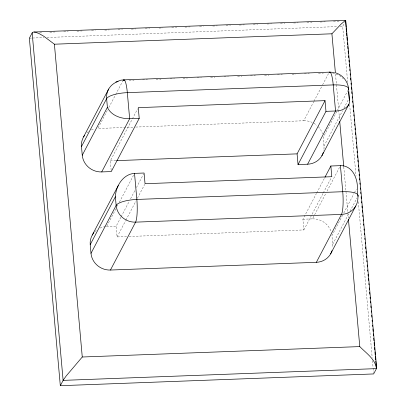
<?xml version="1.0" encoding="UTF-8"?>
<svg xmlns="http://www.w3.org/2000/svg" width="406" height="406" viewBox="0 0 406 406"><rect width="100%" height="100%" fill="white"/><g stroke="black" fill="none" stroke-linecap="round" stroke-linejoin="round"><path stroke-width="0.3" stroke-dasharray="2.03 1.52" d="M107.27 110.523L97.841 128.489L133.219 127.159M108.838 107.534L115.126 95.557M115.649 94.557L122.724 81.088M111.163 170.312L110.32 160.872L132.087 119.415M132.381 118.856L137.675 108.772M100.094 228.065A18.189 17.164 27.7 0 1 106.58 226.594L115.893 208.857M117.349 206.086L117.928 204.974M119.384 202.203L133.939 174.484M126.591 236.581L117.095 236.937L116.141 226.238L120.851 217.276M121.145 216.713L129.377 201.026M130.554 198.788L134.965 190.384M136.436 187.582L143.496 174.138M117.095 236.937L125.627 220.691M125.921 220.133L135.919 201.082M137.39 198.28L144.744 184.278M347.683 82.53L342.684 26.39L344.638 22.665M135.746 127.063L303.734 120.76L313.691 101.799M313.95 101.302L321.811 86.336M322.597 84.839L328.885 72.862M336.807 111.523L323.186 137.467L323.963 146.155A18.189 17.164 27.7 0 1 323.694 150.966M337.335 110.523L347.81 90.568M323.963 146.155L342.562 110.731M343.872 108.235L348.587 99.257M129.123 236.485L303.861 229.928L302.912 219.23L316.436 193.459M316.731 192.901L324.673 177.772M303.861 229.928L322.978 193.515M323.272 192.957L331.215 177.828M302.912 219.23L312.473 218.87L325.861 193.368M327.028 191.15L339.543 167.313M342.664 215.119L331.925 235.576L332.702 244.265A18.189 17.164 27.7 0 1 332.681 247.437M343.715 213.125L353.93 193.662M354.453 192.667L356.29 189.176M332.702 244.265L348.419 214.327M349.987 211.333L357.326 197.362M39.737 32.541L41.635 32.47M49.847 32.16L54.896 31.972M63.742 31.638L68.162 31.475M77.008 31.14L82.063 30.952M91.538 30.597L95.329 30.455M104.804 30.1L109.224 29.932M118.07 29.602L122.49 29.435M131.336 29.105L135.756 28.938M145.231 28.582L149.652 28.415M159.127 28.06L162.918 27.918M171.763 27.588L176.818 27.395M185.029 27.09L190.079 26.897M199.559 26.542L203.345 26.4M212.82 26.045L217.246 25.877M226.086 25.548L230.512 25.38M239.352 25.05L244.407 24.862M253.253 24.527L257.673 24.365M267.148 24.005L271.568 23.842M280.414 23.507L284.834 23.345M293.68 23.01L298.1 22.848M306.946 22.513L312.001 22.325M320.212 22.015L325.267 21.828M333.478 21.518L339.162 21.305M29.364 38.149L31.896 38.052M32.531 38.027L43.924 37.601M47.086 37.484L336.99 26.603M340.152 26.486L342.684 26.39M129.113 80.358L134.016 80.175M142.597 79.855L147.5 79.667M156.077 79.348L160.979 79.165M170.17 78.82L174.458 78.657M183.04 78.338L187.328 78.175M197.133 77.805L201.422 77.647M210.612 77.302L214.906 77.14M224.097 76.795L228.385 76.632M237.576 76.287L241.869 76.13M250.446 75.805L255.349 75.623M264.539 75.277L268.828 75.115M277.41 74.795L282.312 74.613M292.117 74.242L295.791 74.105M304.373 73.78L309.276 73.598M318.466 73.253L323.369 73.07M110.32 160.872L116.02 160.659M106.58 226.594L116.141 226.238M349.652 104.606L356.001 175.884M358.305 201.741L372.18 357.544M372.464 360.695L373.078 367.633M373.139 368.267L373.53 372.683M335.513 74.156L338.66 109.473M338.716 110.102L339.558 119.562M343.77 166.861L347.815 212.267M347.871 212.896L348.318 217.941M303.734 120.76A18.189 17.164 27.7 0 1 312.133 122.394M313.787 123.226A18.189 17.164 27.7 0 1 316.847 125.378M318.208 126.667A18.189 17.164 27.7 0 1 322.445 133.777M332.737 73.121A18.189 17.164 27.7 0 1 343.354 78.764M86.899 132.798A18.189 17.164 27.7 0 1 88.295 131.686M91.355 129.956A18.189 17.164 27.7 0 1 94.608 128.9M312.473 218.87A18.189 17.164 27.7 0 1 331.347 232.425M94.776 231.73A18.189 17.164 27.7 0 1 97.034 229.796"/><path stroke-width="0.61" d="M346.034 27.273L345.613 20.3L341.213 23.99L331.915 33.794L54.404 44.208L43.721 36.195L39.138 33.607L35.505 32.221L33.607 32.013L32.404 32.49L29.364 38.149L60.321 385.7L373.642 373.941L376.438 368.623C375.52 359.264 365.928 352.961 359.777 346.592L82.266 357.006L66.127 376.042L63.356 379.955L60.321 385.7M332.012 250.71A18.189 17.164 27.7 0 1 316.345 262.317L110.447 270.041A18.189 17.164 27.7 0 1 90.995 253.334L116.141 205.436L115.37 196.748C115.811 186.131 123.043 174.149 134.518 173.377L144.084 173.017L145.038 183.715L331.803 176.706L330.849 166.008L340.416 165.648C353.012 165.328 358.346 179.782 357.316 190.394M323.272 152.6A18.189 17.164 27.7 0 1 307.606 164.207L298.04 164.567L325.982 111.345L335.549 110.985C342.299 111.32 351.966 106.235 349.109 98.257L348.531 91.741M108.701 89.021L83.555 136.918M118.268 185.557L92.294 235.028M321.892 155.777L348.947 104.24M330.631 253.882L355.778 205.984M325.982 111.345L325.028 100.642L138.263 107.651L139.217 118.354L111.274 171.571L101.708 171.931A18.189 17.164 27.7 0 1 82.256 155.224L81.484 146.536L106.631 98.638A18.189 17.164 27.7 0 1 118.121 81.444M82.256 155.224L107.402 107.326L106.631 98.638A18.189 5.136 -5.1 0 1 127.327 92.644L333.224 84.92A18.189 5.136 -5.1 0 1 348.333 89.569M101.708 171.931L129.651 118.709L127.327 92.644A18.189 3.121 87.9 0 0 123.241 80.18M90.995 253.334L90.223 244.645L115.37 196.748M110.447 270.041L135.594 222.143A18.189 3.121 87.9 0 0 136.842 199.442L134.518 173.377M298.04 164.567L297.085 153.864L325.028 100.642M307.606 164.207L335.549 110.985L333.224 84.92A18.189 3.121 87.9 0 0 329.139 72.456M324.967 177.214L330.849 166.008M316.345 262.317L341.492 214.414A18.189 17.164 27.7 0 0 357.914 197.93M32.155 32.825L63.118 380.376L376.438 368.623L375.773 361.173M115.862 82.027L120.78 80.19L124.124 79.85L330.022 72.126L334.529 72.522M345.46 20.33L34.14 32.003M122.988 80.591L124.211 80.54M139.217 118.354L129.651 118.709C121.171 118.877 111.087 115.619 107.402 107.326M116.654 160.634L297.085 153.864M335.96 72.968C342.537 74.993 347.465 80.972 348.439 87.747M345.714 20.422L376.631 367.542M346.14 28.516L346.419 31.617M346.531 32.861L346.805 35.961M346.917 37.205L347.191 40.306M347.414 42.792L347.582 44.65M347.744 46.512L347.967 48.994M348.13 50.857L348.353 53.343M348.576 55.825L348.739 57.688M348.962 60.169L349.13 62.032M349.348 64.513L349.515 66.376M349.789 69.477L349.901 70.72M350.18 73.821L350.287 75.064M350.566 78.165L350.728 80.028M351.007 83.134L351.119 84.372M351.393 87.478L351.56 89.335M351.779 91.822L351.946 93.679M352.225 96.785L352.332 98.029M352.611 101.13L352.723 102.373M352.997 105.474L353.164 107.336M353.438 110.437L353.55 111.68M353.824 114.781L353.936 116.025M354.215 119.125L354.377 120.988M354.656 124.094L354.768 125.332M355.042 128.438L355.154 129.676M355.428 132.782L355.595 134.645M355.874 137.746L355.981 138.989M356.26 142.09L356.372 143.333M356.646 146.434L356.813 148.297M357.087 151.402L357.199 152.641M357.473 155.747L357.64 157.609M357.864 160.091L358.026 161.953M358.305 165.054L358.473 166.917M358.691 169.398L358.858 171.261M359.132 174.362L359.244 175.605M359.518 178.706L359.63 179.949M359.909 183.05L360.02 184.294M360.35 188.019L360.462 189.257M360.736 192.363L360.848 193.601M361.122 196.707L361.289 198.57M361.568 201.67L361.675 202.914M361.954 206.015L362.116 207.877M362.34 210.359L362.507 212.221M362.781 215.327L362.893 216.565M363.167 219.671L363.279 220.91M363.558 224.016L363.664 225.254M363.999 228.979L364.111 230.222M364.385 233.323L364.497 234.566M364.827 238.286L364.938 239.53M365.212 242.631L365.324 243.874M365.603 246.98L365.765 248.837M365.989 251.324L366.156 253.182M366.43 256.287L366.542 257.526M366.816 260.632L366.928 261.875M367.207 264.976L367.369 266.838M367.648 269.939L367.76 271.183M368.034 274.283L368.201 276.146M368.42 278.628L368.587 280.49M368.861 283.596L368.973 284.834M369.252 287.94L369.414 289.803M369.638 292.284L369.805 294.147M370.079 297.248L370.191 298.491M370.465 301.592L370.577 302.835M370.856 305.936L371.018 307.799M371.297 310.905L371.404 312.143M371.683 315.249L371.85 317.106M372.124 320.212L372.236 321.456M372.566 325.176L372.678 326.419M372.901 328.901L373.119 331.382M373.342 333.864L373.505 335.726M373.728 338.208L373.951 340.695M374.114 342.552L374.393 345.658M374.555 347.521L374.779 350.002M374.946 351.865L375.22 354.966M375.332 356.209L375.662 359.934M348.546 88.609L349.576 100.211M357.366 190.937L357.605 193.652M357.701 194.738L357.752 195.281M331.915 33.794L335.402 72.897M339.726 121.455L343.715 166.232M348.434 219.204L359.777 346.592M340.416 165.648L342.74 191.713A18.189 3.121 87.9 0 1 341.492 214.414L135.594 222.143A18.189 17.164 27.7 0 1 116.141 205.436A18.189 5.136 -5.1 0 1 136.842 199.442L342.74 191.713A18.189 5.136 -5.1 0 1 357.848 196.367M54.404 44.208L82.266 357.006M358.056 195.408L358.122 197.25M81.484 146.536A18.189 17.164 27.7 0 1 84.509 135.431M90.223 244.645A18.189 17.164 27.7 0 1 93.979 232.608"/></g></svg>
